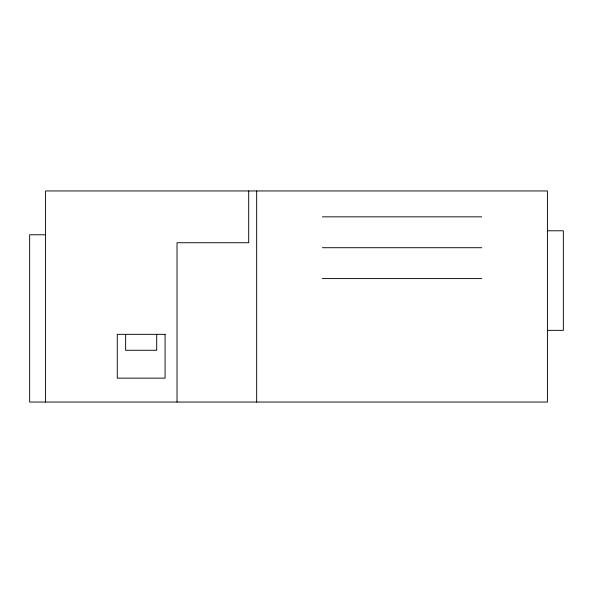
<?xml version="1.0" encoding="UTF-8"?>
<svg xmlns="http://www.w3.org/2000/svg" width="593" height="593" viewBox="0 0 593 593"><rect width="100%" height="100%" fill="white"/><g stroke="black" fill="none" stroke-linecap="round" stroke-linejoin="round"><path stroke-width="0.89" d="M322.392 216.845L481.701 216.845M547.421 230.781L563.35 230.781L563.35 330.353L547.421 330.353M45.579 234.769L29.65 234.769L29.65 402.047L547.421 402.047L547.421 190.953L45.579 190.953L45.579 402.047M322.392 247.711L481.701 247.711M322.392 278.577L481.701 278.577M256.673 190.953L256.673 402.047M248.704 190.953L248.704 242.73L177.018 242.73L177.018 402.047M156.7 334.333L156.7 350.27L125.634 350.27L125.634 334.333M165.069 334.333L117.273 334.333L117.273 378.149L165.069 378.149L165.069 334.333"/></g></svg>
